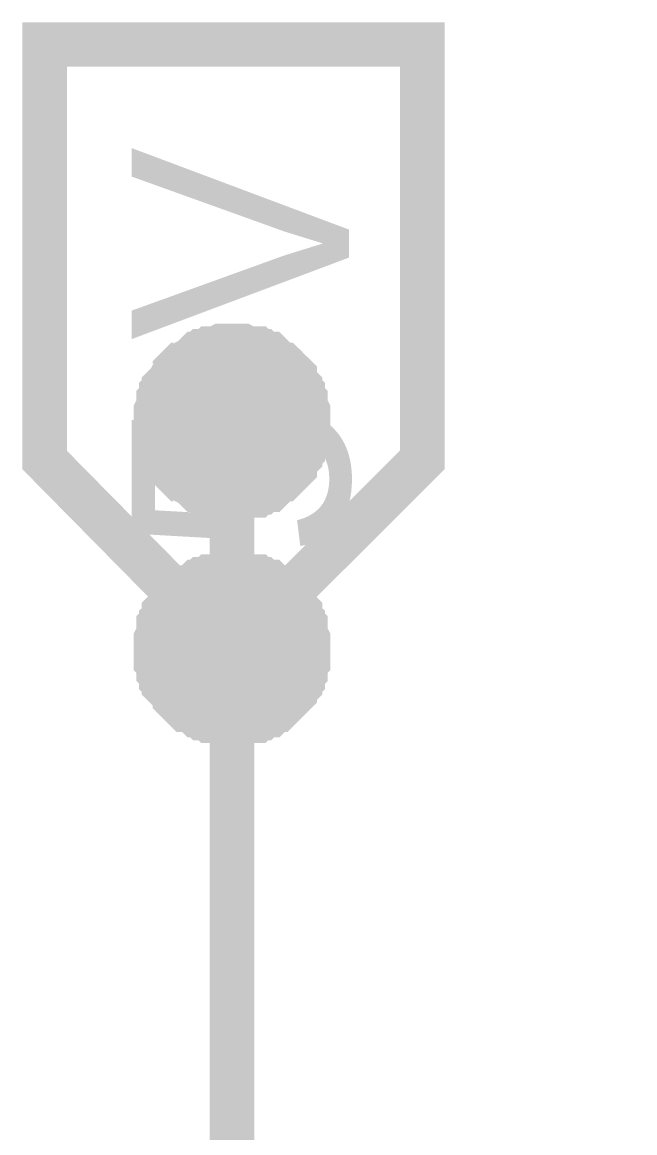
# Model space of a CAD drawing. Header units: millimetres. Extents: x 0 to 282, y 0 to 206.
# Drawn here: x 107.82 to 111.93, y 183.17 to 190.63 of the extents above; entities that cross this region are included whole.
import ezdxf

# ---------------------------------------------------------------- set-up
doc = ezdxf.new("R2010")
doc.units = ezdxf.units.MM
doc.layers.add('Sheet', color=255, linetype='Continuous')

msp = doc.modelspace()

# ---------------------------------------------------------------- linework, layer by layer
at = {"layer": 'Sheet'}
for const_width in [0.2997, 0.0991]:
    msp.add_lwpolyline([(110.5001, 187.6942), (109.2235, 186.4176), (107.9651, 187.6942), (107.9651, 190.4845), (110.5001, 190.4845), (110.5001, 187.6942)], close=True, dxfattribs=dict(at, const_width=const_width))
for points, const_width in [([(108.7128, 187.9495), (108.7128, 187.9678), (108.7128, 188.0042), (108.7128, 188.0225), (108.731, 188.0589), (108.731, 188.0772), (108.731, 188.0954), (108.7493, 188.1137), (108.7493, 188.1501), (108.7675, 188.1684), (108.7675, 188.1866), (108.7858, 188.2048), (108.804, 188.2231), (108.8222, 188.2596), (108.8405, 188.2778), (108.8405, 188.296), (108.8587, 188.3143), (108.8769, 188.3325), (108.8952, 188.3325), (108.9134, 188.3507), (108.9499, 188.369), (108.9681, 188.3872), (108.9864, 188.4055), (109.0046, 188.4055), (109.0228, 188.4237), (109.0593, 188.4237), (109.0776, 188.4419), (109.0958, 188.4419), (109.114, 188.4419), (109.1505, 188.4602), (109.1687, 188.4602), (109.2052, 188.4602), (109.2235, 188.4602)], 0.2997), ([(108.7128, 187.9495), (108.7128, 187.9678), (108.7128, 188.0042), (108.7128, 188.0225), (108.731, 188.0589), (108.731, 188.0772), (108.731, 188.0954), (108.7493, 188.1137), (108.7493, 188.1501), (108.7675, 188.1684), (108.7675, 188.1866), (108.7858, 188.2048), (108.804, 188.2231), (108.8222, 188.2596), (108.8405, 188.2778), (108.8405, 188.296), (108.8587, 188.3143), (108.8769, 188.3325), (108.8952, 188.3325), (108.9134, 188.3507), (108.9499, 188.369), (108.9681, 188.3872), (108.9864, 188.4055), (109.0046, 188.4055), (109.0228, 188.4237), (109.0593, 188.4237), (109.0776, 188.4419), (109.0958, 188.4419), (109.114, 188.4419), (109.1505, 188.4602), (109.1687, 188.4602), (109.2052, 188.4602), (109.2235, 188.4602)], 0.2997), ([(109.2235, 188.4602), (109.2235, 188.4602)], 0.2997), ([(109.2235, 188.4602), (109.2417, 188.4602), (109.2782, 188.4602), (109.2964, 188.4602), (109.3329, 188.4419), (109.3511, 188.4419), (109.3876, 188.4419), (109.4058, 188.4237), (109.4241, 188.4237), (109.4423, 188.4055), (109.4788, 188.4055), (109.497, 188.3872), (109.5153, 188.369), (109.5335, 188.3507), (109.5517, 188.3325), (109.57, 188.3325), (109.5882, 188.3143), (109.6064, 188.296), (109.6247, 188.2778), (109.6429, 188.2596), (109.6429, 188.2231), (109.6612, 188.2048), (109.6794, 188.1866), (109.6794, 188.1684), (109.6976, 188.1501), (109.6976, 188.1137), (109.7159, 188.0954), (109.7159, 188.0772), (109.7159, 188.0589), (109.7341, 188.0225), (109.7341, 188.0042), (109.7341, 187.9678), (109.7341, 187.9495)], 0.2997), ([(109.2235, 188.4602), (109.2235, 188.4602)], 0.2997), ([(109.2235, 188.4602), (109.2417, 188.4602), (109.2782, 188.4602), (109.2964, 188.4602), (109.3329, 188.4419), (109.3511, 188.4419), (109.3876, 188.4419), (109.4058, 188.4237), (109.4241, 188.4237), (109.4423, 188.4055), (109.4788, 188.4055), (109.497, 188.3872), (109.5153, 188.369), (109.5335, 188.3507), (109.5517, 188.3325), (109.57, 188.3325), (109.5882, 188.3143), (109.6064, 188.296), (109.6247, 188.2778), (109.6429, 188.2596), (109.6429, 188.2231), (109.6612, 188.2048), (109.6794, 188.1866), (109.6794, 188.1684), (109.6976, 188.1501), (109.6976, 188.1137), (109.7159, 188.0954), (109.7159, 188.0772), (109.7159, 188.0589), (109.7341, 188.0225), (109.7341, 188.0042), (109.7341, 187.9678), (109.7341, 187.9495)], 0.2997), ([(108.7128, 187.9495), (108.7128, 187.9678), (108.7128, 188.0042), (108.7128, 188.0225), (108.731, 188.0589), (108.731, 188.0772), (108.731, 188.0954), (108.7493, 188.1137), (108.7493, 188.1501), (108.7675, 188.1684), (108.7675, 188.1866), (108.7858, 188.2048), (108.804, 188.2231), (108.8222, 188.2596), (108.8405, 188.2778), (108.8405, 188.296), (108.8587, 188.3143), (108.8769, 188.3325), (108.8952, 188.3325), (108.9134, 188.3507), (108.9499, 188.369), (108.9681, 188.3872), (108.9864, 188.4055), (109.0046, 188.4055), (109.0228, 188.4237), (109.0593, 188.4237), (109.0776, 188.4419), (109.0958, 188.4419), (109.114, 188.4419), (109.1505, 188.4602), (109.1687, 188.4602), (109.2052, 188.4602), (109.2235, 188.4602)], 0.0991), ([(108.7128, 187.9495), (108.7128, 187.9678), (108.7128, 188.0042), (108.7128, 188.0225), (108.731, 188.0589), (108.731, 188.0772), (108.731, 188.0954), (108.7493, 188.1137), (108.7493, 188.1501), (108.7675, 188.1684), (108.7675, 188.1866), (108.7858, 188.2048), (108.804, 188.2231), (108.8222, 188.2596), (108.8405, 188.2778), (108.8405, 188.296), (108.8587, 188.3143), (108.8769, 188.3325), (108.8952, 188.3325), (108.9134, 188.3507), (108.9499, 188.369), (108.9681, 188.3872), (108.9864, 188.4055), (109.0046, 188.4055), (109.0228, 188.4237), (109.0593, 188.4237), (109.0776, 188.4419), (109.0958, 188.4419), (109.114, 188.4419), (109.1505, 188.4602), (109.1687, 188.4602), (109.2052, 188.4602), (109.2235, 188.4602)], 0.0991), ([(109.2235, 188.4602), (109.2235, 188.4602)], 0.0991), ([(109.2235, 188.4602), (109.2417, 188.4602), (109.2782, 188.4602), (109.2964, 188.4602), (109.3329, 188.4419), (109.3511, 188.4419), (109.3876, 188.4419), (109.4058, 188.4237), (109.4241, 188.4237), (109.4423, 188.4055), (109.4788, 188.4055), (109.497, 188.3872), (109.5153, 188.369), (109.5335, 188.3507), (109.5517, 188.3325), (109.57, 188.3325), (109.5882, 188.3143), (109.6064, 188.296), (109.6247, 188.2778), (109.6429, 188.2596), (109.6429, 188.2231), (109.6612, 188.2048), (109.6794, 188.1866), (109.6794, 188.1684), (109.6976, 188.1501), (109.6976, 188.1137), (109.7159, 188.0954), (109.7159, 188.0772), (109.7159, 188.0589), (109.7341, 188.0225), (109.7341, 188.0042), (109.7341, 187.9678), (109.7341, 187.9495)], 0.0991), ([(109.2235, 188.4602), (109.2235, 188.4602)], 0.0991), ([(109.2235, 188.4602), (109.2417, 188.4602), (109.2782, 188.4602), (109.2964, 188.4602), (109.3329, 188.4419), (109.3511, 188.4419), (109.3876, 188.4419), (109.4058, 188.4237), (109.4241, 188.4237), (109.4423, 188.4055), (109.4788, 188.4055), (109.497, 188.3872), (109.5153, 188.369), (109.5335, 188.3507), (109.5517, 188.3325), (109.57, 188.3325), (109.5882, 188.3143), (109.6064, 188.296), (109.6247, 188.2778), (109.6429, 188.2596), (109.6429, 188.2231), (109.6612, 188.2048), (109.6794, 188.1866), (109.6794, 188.1684), (109.6976, 188.1501), (109.6976, 188.1137), (109.7159, 188.0954), (109.7159, 188.0772), (109.7159, 188.0589), (109.7341, 188.0225), (109.7341, 188.0042), (109.7341, 187.9678), (109.7341, 187.9495)], 0.0991), ([(109.2235, 187.4389), (109.2052, 187.4389), (109.1687, 187.4389), (109.1505, 187.4389), (109.114, 187.4571), (109.0958, 187.4571), (109.0776, 187.4571), (109.0593, 187.4754), (109.0228, 187.4754), (109.0046, 187.4936), (108.9864, 187.4936), (108.9681, 187.5118), (108.9499, 187.5301), (108.9134, 187.5483), (108.8952, 187.5666), (108.8769, 187.5666), (108.8587, 187.5848), (108.8405, 187.603), (108.8405, 187.6213), (108.8222, 187.6395), (108.804, 187.676), (108.7858, 187.6942), (108.7675, 187.7124), (108.7675, 187.7307), (108.7493, 187.7489), (108.7493, 187.7854), (108.731, 187.8036), (108.731, 187.8219), (108.731, 187.8401), (108.7128, 187.8766), (108.7128, 187.8948), (108.7128, 187.9313), (108.7128, 187.9495)], 0.2997), ([(108.7128, 187.9495), (108.7128, 187.9495)], 0.2997), ([(109.2235, 187.4389), (109.2052, 187.4389), (109.1687, 187.4389), (109.1505, 187.4389), (109.114, 187.4571), (109.0958, 187.4571), (109.0776, 187.4571), (109.0593, 187.4754), (109.0228, 187.4754), (109.0046, 187.4936), (108.9864, 187.4936), (108.9681, 187.5118), (108.9499, 187.5301), (108.9134, 187.5483), (108.8952, 187.5666), (108.8769, 187.5666), (108.8587, 187.5848), (108.8405, 187.603), (108.8405, 187.6213), (108.8222, 187.6395), (108.804, 187.676), (108.7858, 187.6942), (108.7675, 187.7124), (108.7675, 187.7307), (108.7493, 187.7489), (108.7493, 187.7854), (108.731, 187.8036), (108.731, 187.8219), (108.731, 187.8401), (108.7128, 187.8766), (108.7128, 187.8948), (108.7128, 187.9313), (108.7128, 187.9495)], 0.2997), ([(108.7128, 187.9495), (108.7128, 187.9495)], 0.2997), ([(111.7767, 175.2566), (109.2235, 175.2566), (109.2235, 177.7916), (109.2235, 186.4176), (109.2235, 187.9495)], 0.2997), ([(109.7341, 187.9495), (109.7341, 187.9313), (109.7341, 187.8948), (109.7341, 187.8766), (109.7159, 187.8401), (109.7159, 187.8219), (109.7159, 187.8036), (109.6976, 187.7854), (109.6976, 187.7489), (109.6794, 187.7307), (109.6794, 187.7124), (109.6612, 187.6942), (109.6429, 187.676), (109.6429, 187.6395), (109.6247, 187.6213), (109.6064, 187.603), (109.5882, 187.5848), (109.57, 187.5666), (109.5517, 187.5666), (109.5335, 187.5483), (109.5153, 187.5301), (109.497, 187.5118), (109.4788, 187.4936), (109.4423, 187.4936), (109.4241, 187.4754), (109.4058, 187.4754), (109.3876, 187.4571), (109.3511, 187.4571), (109.3329, 187.4571), (109.2964, 187.4389), (109.2782, 187.4389), (109.2417, 187.4389), (109.2235, 187.4389)], 0.2997), ([(109.7341, 187.9495), (109.7341, 187.9313), (109.7341, 187.8948), (109.7341, 187.8766), (109.7159, 187.8401), (109.7159, 187.8219), (109.7159, 187.8036), (109.6976, 187.7854), (109.6976, 187.7489), (109.6794, 187.7307), (109.6794, 187.7124), (109.6612, 187.6942), (109.6429, 187.676), (109.6429, 187.6395), (109.6247, 187.6213), (109.6064, 187.603), (109.5882, 187.5848), (109.57, 187.5666), (109.5517, 187.5666), (109.5335, 187.5483), (109.5153, 187.5301), (109.497, 187.5118), (109.4788, 187.4936), (109.4423, 187.4936), (109.4241, 187.4754), (109.4058, 187.4754), (109.3876, 187.4571), (109.3511, 187.4571), (109.3329, 187.4571), (109.2964, 187.4389), (109.2782, 187.4389), (109.2417, 187.4389), (109.2235, 187.4389)], 0.2997), ([(109.7341, 187.9495), (109.7341, 187.9495), (109.7341, 187.9495), (109.7341, 187.9495), (109.7341, 187.9495), (109.7341, 187.9495), (109.7341, 187.9495), (109.7341, 187.9495), (109.7341, 187.9495), (109.7341, 187.9495), (109.7341, 187.9495), (109.7341, 187.9495), (109.7341, 187.9495), (109.7341, 187.9495), (109.7341, 187.9495), (109.7341, 187.9495), (109.7341, 187.9495), (109.7341, 187.9495), (109.7341, 187.9495), (109.7341, 187.9495), (109.7341, 187.9495), (109.7341, 187.9495), (109.7341, 187.9495), (109.7341, 187.9495), (109.7341, 187.9495), (109.7341, 187.9495), (109.7341, 187.9495), (109.7341, 187.9495), (109.7341, 187.9495), (109.7341, 187.9495), (109.7341, 187.9495), (109.7341, 187.9495), (109.7341, 187.9495)], 0.2997), ([(109.7341, 187.9495), (109.7341, 187.9495)], 0.2997), ([(109.7341, 187.9495), (109.7341, 187.9495), (109.7341, 187.9495), (109.7341, 187.9495), (109.7341, 187.9495), (109.7341, 187.9495), (109.7341, 187.9495), (109.7341, 187.9495), (109.7341, 187.9495), (109.7341, 187.9495), (109.7341, 187.9495), (109.7341, 187.9495), (109.7341, 187.9495), (109.7341, 187.9495), (109.7341, 187.9495), (109.7341, 187.9495), (109.7341, 187.9495), (109.7341, 187.9495), (109.7341, 187.9495), (109.7341, 187.9495), (109.7341, 187.9495), (109.7341, 187.9495), (109.7341, 187.9495), (109.7341, 187.9495), (109.7341, 187.9495), (109.7341, 187.9495), (109.7341, 187.9495), (109.7341, 187.9495), (109.7341, 187.9495), (109.7341, 187.9495), (109.7341, 187.9495), (109.7341, 187.9495), (109.7341, 187.9495)], 0.2997), ([(109.7341, 187.9495), (109.7341, 187.9495)], 0.2997), ([(109.2235, 187.4389), (109.2052, 187.4389), (109.1687, 187.4389), (109.1505, 187.4389), (109.114, 187.4571), (109.0958, 187.4571), (109.0776, 187.4571), (109.0593, 187.4754), (109.0228, 187.4754), (109.0046, 187.4936), (108.9864, 187.4936), (108.9681, 187.5118), (108.9499, 187.5301), (108.9134, 187.5483), (108.8952, 187.5666), (108.8769, 187.5666), (108.8587, 187.5848), (108.8405, 187.603), (108.8405, 187.6213), (108.8222, 187.6395), (108.804, 187.676), (108.7858, 187.6942), (108.7675, 187.7124), (108.7675, 187.7307), (108.7493, 187.7489), (108.7493, 187.7854), (108.731, 187.8036), (108.731, 187.8219), (108.731, 187.8401), (108.7128, 187.8766), (108.7128, 187.8948), (108.7128, 187.9313), (108.7128, 187.9495)], 0.0991), ([(108.7128, 187.9495), (108.7128, 187.9495)], 0.0991), ([(109.2235, 187.4389), (109.2052, 187.4389), (109.1687, 187.4389), (109.1505, 187.4389), (109.114, 187.4571), (109.0958, 187.4571), (109.0776, 187.4571), (109.0593, 187.4754), (109.0228, 187.4754), (109.0046, 187.4936), (108.9864, 187.4936), (108.9681, 187.5118), (108.9499, 187.5301), (108.9134, 187.5483), (108.8952, 187.5666), (108.8769, 187.5666), (108.8587, 187.5848), (108.8405, 187.603), (108.8405, 187.6213), (108.8222, 187.6395), (108.804, 187.676), (108.7858, 187.6942), (108.7675, 187.7124), (108.7675, 187.7307), (108.7493, 187.7489), (108.7493, 187.7854), (108.731, 187.8036), (108.731, 187.8219), (108.731, 187.8401), (108.7128, 187.8766), (108.7128, 187.8948), (108.7128, 187.9313), (108.7128, 187.9495)], 0.0991), ([(108.7128, 187.9495), (108.7128, 187.9495)], 0.0991), ([(109.7341, 187.9495), (109.7341, 187.9313), (109.7341, 187.8948), (109.7341, 187.8766), (109.7159, 187.8401), (109.7159, 187.8219), (109.7159, 187.8036), (109.6976, 187.7854), (109.6976, 187.7489), (109.6794, 187.7307), (109.6794, 187.7124), (109.6612, 187.6942), (109.6429, 187.676), (109.6429, 187.6395), (109.6247, 187.6213), (109.6064, 187.603), (109.5882, 187.5848), (109.57, 187.5666), (109.5517, 187.5666), (109.5335, 187.5483), (109.5153, 187.5301), (109.497, 187.5118), (109.4788, 187.4936), (109.4423, 187.4936), (109.4241, 187.4754), (109.4058, 187.4754), (109.3876, 187.4571), (109.3511, 187.4571), (109.3329, 187.4571), (109.2964, 187.4389), (109.2782, 187.4389), (109.2417, 187.4389), (109.2235, 187.4389)], 0.0991), ([(109.7341, 187.9495), (109.7341, 187.9313), (109.7341, 187.8948), (109.7341, 187.8766), (109.7159, 187.8401), (109.7159, 187.8219), (109.7159, 187.8036), (109.6976, 187.7854), (109.6976, 187.7489), (109.6794, 187.7307), (109.6794, 187.7124), (109.6612, 187.6942), (109.6429, 187.676), (109.6429, 187.6395), (109.6247, 187.6213), (109.6064, 187.603), (109.5882, 187.5848), (109.57, 187.5666), (109.5517, 187.5666), (109.5335, 187.5483), (109.5153, 187.5301), (109.497, 187.5118), (109.4788, 187.4936), (109.4423, 187.4936), (109.4241, 187.4754), (109.4058, 187.4754), (109.3876, 187.4571), (109.3511, 187.4571), (109.3329, 187.4571), (109.2964, 187.4389), (109.2782, 187.4389), (109.2417, 187.4389), (109.2235, 187.4389)], 0.0991), ([(109.7341, 187.9495), (109.7341, 187.9495), (109.7341, 187.9495), (109.7341, 187.9495), (109.7341, 187.9495), (109.7341, 187.9495), (109.7341, 187.9495), (109.7341, 187.9495), (109.7341, 187.9495), (109.7341, 187.9495), (109.7341, 187.9495), (109.7341, 187.9495), (109.7341, 187.9495), (109.7341, 187.9495), (109.7341, 187.9495), (109.7341, 187.9495), (109.7341, 187.9495), (109.7341, 187.9495), (109.7341, 187.9495), (109.7341, 187.9495), (109.7341, 187.9495), (109.7341, 187.9495), (109.7341, 187.9495), (109.7341, 187.9495), (109.7341, 187.9495), (109.7341, 187.9495), (109.7341, 187.9495), (109.7341, 187.9495), (109.7341, 187.9495), (109.7341, 187.9495), (109.7341, 187.9495), (109.7341, 187.9495), (109.7341, 187.9495)], 0.0991), ([(109.7341, 187.9495), (109.7341, 187.9495)], 0.0991), ([(109.7341, 187.9495), (109.7341, 187.9495), (109.7341, 187.9495), (109.7341, 187.9495), (109.7341, 187.9495), (109.7341, 187.9495), (109.7341, 187.9495), (109.7341, 187.9495), (109.7341, 187.9495), (109.7341, 187.9495), (109.7341, 187.9495), (109.7341, 187.9495), (109.7341, 187.9495), (109.7341, 187.9495), (109.7341, 187.9495), (109.7341, 187.9495), (109.7341, 187.9495), (109.7341, 187.9495), (109.7341, 187.9495), (109.7341, 187.9495), (109.7341, 187.9495), (109.7341, 187.9495), (109.7341, 187.9495), (109.7341, 187.9495), (109.7341, 187.9495), (109.7341, 187.9495), (109.7341, 187.9495), (109.7341, 187.9495), (109.7341, 187.9495), (109.7341, 187.9495), (109.7341, 187.9495), (109.7341, 187.9495), (109.7341, 187.9495)], 0.0991), ([(109.7341, 187.9495), (109.7341, 187.9495)], 0.0991), ([(108.7128, 186.4176), (108.7128, 186.4359), (108.7128, 186.4723), (108.7128, 186.4906), (108.731, 186.5271), (108.731, 186.5453), (108.731, 186.5818), (108.7493, 186.6), (108.7493, 186.6182), (108.7675, 186.6365), (108.7675, 186.6729), (108.7858, 186.6912), (108.804, 186.7094), (108.8222, 186.7277), (108.8405, 186.7459), (108.8405, 186.7641), (108.8587, 186.7824), (108.8769, 186.8006), (108.8952, 186.8188), (108.9134, 186.8371), (108.9499, 186.8371), (108.9681, 186.8553), (108.9864, 186.8736), (109.0046, 186.8736), (109.0228, 186.8918), (109.0593, 186.8918), (109.0776, 186.91), (109.0958, 186.91), (109.114, 186.91), (109.1505, 186.9283), (109.1687, 186.9283), (109.2052, 186.9283), (109.2235, 186.9283)], 0.2997), ([(108.7128, 186.4176), (108.7128, 186.4359), (108.7128, 186.4723), (108.7128, 186.4906), (108.731, 186.5271), (108.731, 186.5453), (108.731, 186.5818), (108.7493, 186.6), (108.7493, 186.6182), (108.7675, 186.6365), (108.7675, 186.6729), (108.7858, 186.6912), (108.804, 186.7094), (108.8222, 186.7277), (108.8405, 186.7459), (108.8405, 186.7641), (108.8587, 186.7824), (108.8769, 186.8006), (108.8952, 186.8188), (108.9134, 186.8371), (108.9499, 186.8371), (108.9681, 186.8553), (108.9864, 186.8736), (109.0046, 186.8736), (109.0228, 186.8918), (109.0593, 186.8918), (109.0776, 186.91), (109.0958, 186.91), (109.114, 186.91), (109.1505, 186.9283), (109.1687, 186.9283), (109.2052, 186.9283), (109.2235, 186.9283)], 0.2997), ([(108.7128, 186.4176), (108.7128, 186.4359), (108.7128, 186.4723), (108.7128, 186.4906), (108.731, 186.5271), (108.731, 186.5453), (108.731, 186.5818), (108.7493, 186.6), (108.7493, 186.6182), (108.7675, 186.6365), (108.7675, 186.6729), (108.7858, 186.6912), (108.804, 186.7094), (108.8222, 186.7277), (108.8405, 186.7459), (108.8405, 186.7641), (108.8587, 186.7824), (108.8769, 186.8006), (108.8952, 186.8188), (108.9134, 186.8371), (108.9499, 186.8371), (108.9681, 186.8553), (108.9864, 186.8736), (109.0046, 186.8736), (109.0228, 186.8918), (109.0593, 186.8918), (109.0776, 186.91), (109.0958, 186.91), (109.114, 186.91), (109.1505, 186.9283), (109.1687, 186.9283), (109.2052, 186.9283), (109.2235, 186.9283)], 0.2997), ([(108.7128, 186.4176), (108.7128, 186.4359), (108.7128, 186.4723), (108.7128, 186.4906), (108.731, 186.5271), (108.731, 186.5453), (108.731, 186.5818), (108.7493, 186.6), (108.7493, 186.6182), (108.7675, 186.6365), (108.7675, 186.6729), (108.7858, 186.6912), (108.804, 186.7094), (108.8222, 186.7277), (108.8405, 186.7459), (108.8405, 186.7641), (108.8587, 186.7824), (108.8769, 186.8006), (108.8952, 186.8188), (108.9134, 186.8371), (108.9499, 186.8371), (108.9681, 186.8553), (108.9864, 186.8736), (109.0046, 186.8736), (109.0228, 186.8918), (109.0593, 186.8918), (109.0776, 186.91), (109.0958, 186.91), (109.114, 186.91), (109.1505, 186.9283), (109.1687, 186.9283), (109.2052, 186.9283), (109.2235, 186.9283)], 0.2997), ([(109.2235, 186.9283), (109.2235, 186.9283)], 0.2997), ([(109.2235, 186.9283), (109.2417, 186.9283), (109.2782, 186.9283), (109.2964, 186.9283), (109.3329, 186.91), (109.3511, 186.91), (109.3876, 186.91), (109.4058, 186.8918), (109.4241, 186.8918), (109.4423, 186.8736), (109.4788, 186.8736), (109.497, 186.8553), (109.5153, 186.8371), (109.5335, 186.8371), (109.5517, 186.8188), (109.57, 186.8006), (109.5882, 186.7824), (109.6064, 186.7641), (109.6247, 186.7459), (109.6429, 186.7277), (109.6429, 186.7094), (109.6612, 186.6912), (109.6794, 186.6729), (109.6794, 186.6365), (109.6976, 186.6182), (109.6976, 186.6), (109.7159, 186.5818), (109.7159, 186.5453), (109.7159, 186.5271), (109.7341, 186.4906), (109.7341, 186.4723), (109.7341, 186.4359), (109.7341, 186.4176)], 0.2997), ([(109.2235, 186.9283), (109.2235, 186.9283)], 0.2997), ([(109.2235, 186.9283), (109.2417, 186.9283), (109.2782, 186.9283), (109.2964, 186.9283), (109.3329, 186.91), (109.3511, 186.91), (109.3876, 186.91), (109.4058, 186.8918), (109.4241, 186.8918), (109.4423, 186.8736), (109.4788, 186.8736), (109.497, 186.8553), (109.5153, 186.8371), (109.5335, 186.8371), (109.5517, 186.8188), (109.57, 186.8006), (109.5882, 186.7824), (109.6064, 186.7641), (109.6247, 186.7459), (109.6429, 186.7277), (109.6429, 186.7094), (109.6612, 186.6912), (109.6794, 186.6729), (109.6794, 186.6365), (109.6976, 186.6182), (109.6976, 186.6), (109.7159, 186.5818), (109.7159, 186.5453), (109.7159, 186.5271), (109.7341, 186.4906), (109.7341, 186.4723), (109.7341, 186.4359), (109.7341, 186.4176)], 0.2997), ([(109.2235, 186.9283), (109.2235, 186.9283)], 0.2997), ([(109.2235, 186.9283), (109.2417, 186.9283), (109.2782, 186.9283), (109.2964, 186.9283), (109.3329, 186.91), (109.3511, 186.91), (109.3876, 186.91), (109.4058, 186.8918), (109.4241, 186.8918), (109.4423, 186.8736), (109.4788, 186.8736), (109.497, 186.8553), (109.5153, 186.8371), (109.5335, 186.8371), (109.5517, 186.8188), (109.57, 186.8006), (109.5882, 186.7824), (109.6064, 186.7641), (109.6247, 186.7459), (109.6429, 186.7277), (109.6429, 186.7094), (109.6612, 186.6912), (109.6794, 186.6729), (109.6794, 186.6365), (109.6976, 186.6182), (109.6976, 186.6), (109.7159, 186.5818), (109.7159, 186.5453), (109.7159, 186.5271), (109.7341, 186.4906), (109.7341, 186.4723), (109.7341, 186.4359), (109.7341, 186.4176)], 0.2997), ([(109.2235, 186.9283), (109.2235, 186.9283)], 0.2997), ([(109.2235, 186.9283), (109.2417, 186.9283), (109.2782, 186.9283), (109.2964, 186.9283), (109.3329, 186.91), (109.3511, 186.91), (109.3876, 186.91), (109.4058, 186.8918), (109.4241, 186.8918), (109.4423, 186.8736), (109.4788, 186.8736), (109.497, 186.8553), (109.5153, 186.8371), (109.5335, 186.8371), (109.5517, 186.8188), (109.57, 186.8006), (109.5882, 186.7824), (109.6064, 186.7641), (109.6247, 186.7459), (109.6429, 186.7277), (109.6429, 186.7094), (109.6612, 186.6912), (109.6794, 186.6729), (109.6794, 186.6365), (109.6976, 186.6182), (109.6976, 186.6), (109.7159, 186.5818), (109.7159, 186.5453), (109.7159, 186.5271), (109.7341, 186.4906), (109.7341, 186.4723), (109.7341, 186.4359), (109.7341, 186.4176)], 0.2997), ([(108.7128, 186.4176), (108.7128, 186.4359), (108.7128, 186.4723), (108.7128, 186.4906), (108.731, 186.5271), (108.731, 186.5453), (108.731, 186.5818), (108.7493, 186.6), (108.7493, 186.6182), (108.7675, 186.6365), (108.7675, 186.6729), (108.7858, 186.6912), (108.804, 186.7094), (108.8222, 186.7277), (108.8405, 186.7459), (108.8405, 186.7641), (108.8587, 186.7824), (108.8769, 186.8006), (108.8952, 186.8188), (108.9134, 186.8371), (108.9499, 186.8371), (108.9681, 186.8553), (108.9864, 186.8736), (109.0046, 186.8736), (109.0228, 186.8918), (109.0593, 186.8918), (109.0776, 186.91), (109.0958, 186.91), (109.114, 186.91), (109.1505, 186.9283), (109.1687, 186.9283), (109.2052, 186.9283), (109.2235, 186.9283)], 0.0991), ([(108.7128, 186.4176), (108.7128, 186.4359), (108.7128, 186.4723), (108.7128, 186.4906), (108.731, 186.5271), (108.731, 186.5453), (108.731, 186.5818), (108.7493, 186.6), (108.7493, 186.6182), (108.7675, 186.6365), (108.7675, 186.6729), (108.7858, 186.6912), (108.804, 186.7094), (108.8222, 186.7277), (108.8405, 186.7459), (108.8405, 186.7641), (108.8587, 186.7824), (108.8769, 186.8006), (108.8952, 186.8188), (108.9134, 186.8371), (108.9499, 186.8371), (108.9681, 186.8553), (108.9864, 186.8736), (109.0046, 186.8736), (109.0228, 186.8918), (109.0593, 186.8918), (109.0776, 186.91), (109.0958, 186.91), (109.114, 186.91), (109.1505, 186.9283), (109.1687, 186.9283), (109.2052, 186.9283), (109.2235, 186.9283)], 0.0991), ([(108.7128, 186.4176), (108.7128, 186.4359), (108.7128, 186.4723), (108.7128, 186.4906), (108.731, 186.5271), (108.731, 186.5453), (108.731, 186.5818), (108.7493, 186.6), (108.7493, 186.6182), (108.7675, 186.6365), (108.7675, 186.6729), (108.7858, 186.6912), (108.804, 186.7094), (108.8222, 186.7277), (108.8405, 186.7459), (108.8405, 186.7641), (108.8587, 186.7824), (108.8769, 186.8006), (108.8952, 186.8188), (108.9134, 186.8371), (108.9499, 186.8371), (108.9681, 186.8553), (108.9864, 186.8736), (109.0046, 186.8736), (109.0228, 186.8918), (109.0593, 186.8918), (109.0776, 186.91), (109.0958, 186.91), (109.114, 186.91), (109.1505, 186.9283), (109.1687, 186.9283), (109.2052, 186.9283), (109.2235, 186.9283)], 0.0991), ([(108.7128, 186.4176), (108.7128, 186.4359), (108.7128, 186.4723), (108.7128, 186.4906), (108.731, 186.5271), (108.731, 186.5453), (108.731, 186.5818), (108.7493, 186.6), (108.7493, 186.6182), (108.7675, 186.6365), (108.7675, 186.6729), (108.7858, 186.6912), (108.804, 186.7094), (108.8222, 186.7277), (108.8405, 186.7459), (108.8405, 186.7641), (108.8587, 186.7824), (108.8769, 186.8006), (108.8952, 186.8188), (108.9134, 186.8371), (108.9499, 186.8371), (108.9681, 186.8553), (108.9864, 186.8736), (109.0046, 186.8736), (109.0228, 186.8918), (109.0593, 186.8918), (109.0776, 186.91), (109.0958, 186.91), (109.114, 186.91), (109.1505, 186.9283), (109.1687, 186.9283), (109.2052, 186.9283), (109.2235, 186.9283)], 0.0991), ([(109.2235, 186.9283), (109.2235, 186.9283)], 0.0991), ([(109.2235, 186.9283), (109.2417, 186.9283), (109.2782, 186.9283), (109.2964, 186.9283), (109.3329, 186.91), (109.3511, 186.91), (109.3876, 186.91), (109.4058, 186.8918), (109.4241, 186.8918), (109.4423, 186.8736), (109.4788, 186.8736), (109.497, 186.8553), (109.5153, 186.8371), (109.5335, 186.8371), (109.5517, 186.8188), (109.57, 186.8006), (109.5882, 186.7824), (109.6064, 186.7641), (109.6247, 186.7459), (109.6429, 186.7277), (109.6429, 186.7094), (109.6612, 186.6912), (109.6794, 186.6729), (109.6794, 186.6365), (109.6976, 186.6182), (109.6976, 186.6), (109.7159, 186.5818), (109.7159, 186.5453), (109.7159, 186.5271), (109.7341, 186.4906), (109.7341, 186.4723), (109.7341, 186.4359), (109.7341, 186.4176)], 0.0991), ([(109.2235, 186.9283), (109.2235, 186.9283)], 0.0991), ([(109.2235, 186.9283), (109.2417, 186.9283), (109.2782, 186.9283), (109.2964, 186.9283), (109.3329, 186.91), (109.3511, 186.91), (109.3876, 186.91), (109.4058, 186.8918), (109.4241, 186.8918), (109.4423, 186.8736), (109.4788, 186.8736), (109.497, 186.8553), (109.5153, 186.8371), (109.5335, 186.8371), (109.5517, 186.8188), (109.57, 186.8006), (109.5882, 186.7824), (109.6064, 186.7641), (109.6247, 186.7459), (109.6429, 186.7277), (109.6429, 186.7094), (109.6612, 186.6912), (109.6794, 186.6729), (109.6794, 186.6365), (109.6976, 186.6182), (109.6976, 186.6), (109.7159, 186.5818), (109.7159, 186.5453), (109.7159, 186.5271), (109.7341, 186.4906), (109.7341, 186.4723), (109.7341, 186.4359), (109.7341, 186.4176)], 0.0991), ([(109.2235, 186.9283), (109.2235, 186.9283)], 0.0991), ([(109.2235, 186.9283), (109.2417, 186.9283), (109.2782, 186.9283), (109.2964, 186.9283), (109.3329, 186.91), (109.3511, 186.91), (109.3876, 186.91), (109.4058, 186.8918), (109.4241, 186.8918), (109.4423, 186.8736), (109.4788, 186.8736), (109.497, 186.8553), (109.5153, 186.8371), (109.5335, 186.8371), (109.5517, 186.8188), (109.57, 186.8006), (109.5882, 186.7824), (109.6064, 186.7641), (109.6247, 186.7459), (109.6429, 186.7277), (109.6429, 186.7094), (109.6612, 186.6912), (109.6794, 186.6729), (109.6794, 186.6365), (109.6976, 186.6182), (109.6976, 186.6), (109.7159, 186.5818), (109.7159, 186.5453), (109.7159, 186.5271), (109.7341, 186.4906), (109.7341, 186.4723), (109.7341, 186.4359), (109.7341, 186.4176)], 0.0991), ([(109.2235, 186.9283), (109.2235, 186.9283)], 0.0991), ([(109.2235, 186.9283), (109.2417, 186.9283), (109.2782, 186.9283), (109.2964, 186.9283), (109.3329, 186.91), (109.3511, 186.91), (109.3876, 186.91), (109.4058, 186.8918), (109.4241, 186.8918), (109.4423, 186.8736), (109.4788, 186.8736), (109.497, 186.8553), (109.5153, 186.8371), (109.5335, 186.8371), (109.5517, 186.8188), (109.57, 186.8006), (109.5882, 186.7824), (109.6064, 186.7641), (109.6247, 186.7459), (109.6429, 186.7277), (109.6429, 186.7094), (109.6612, 186.6912), (109.6794, 186.6729), (109.6794, 186.6365), (109.6976, 186.6182), (109.6976, 186.6), (109.7159, 186.5818), (109.7159, 186.5453), (109.7159, 186.5271), (109.7341, 186.4906), (109.7341, 186.4723), (109.7341, 186.4359), (109.7341, 186.4176)], 0.0991), ([(109.2235, 185.9252), (109.2052, 185.9252), (109.1687, 185.9252), (109.1505, 185.9252), (109.114, 185.9435), (109.0958, 185.9435), (109.0776, 185.9435), (109.0593, 185.9617), (109.0228, 185.9617), (109.0046, 185.9799), (108.9864, 185.9799), (108.9681, 185.9982), (108.9499, 186.0164), (108.9134, 186.0164), (108.8952, 186.0347), (108.8769, 186.0529), (108.8587, 186.0711), (108.8405, 186.0894), (108.8405, 186.1076), (108.8222, 186.1258), (108.804, 186.1441), (108.7858, 186.1623), (108.7675, 186.1805), (108.7675, 186.1988), (108.7493, 186.217), (108.7493, 186.2535), (108.731, 186.2717), (108.731, 186.29), (108.731, 186.3264), (108.7128, 186.3447), (108.7128, 186.3629), (108.7128, 186.3994), (108.7128, 186.4176)], 0.2997), ([(108.7128, 186.4176), (108.7128, 186.4176)], 0.2997), ([(109.2235, 185.9252), (109.2052, 185.9252), (109.1687, 185.9252), (109.1505, 185.9252), (109.114, 185.9435), (109.0958, 185.9435), (109.0776, 185.9435), (109.0593, 185.9617), (109.0228, 185.9617), (109.0046, 185.9799), (108.9864, 185.9799), (108.9681, 185.9982), (108.9499, 186.0164), (108.9134, 186.0164), (108.8952, 186.0347), (108.8769, 186.0529), (108.8587, 186.0711), (108.8405, 186.0894), (108.8405, 186.1076), (108.8222, 186.1258), (108.804, 186.1441), (108.7858, 186.1623), (108.7675, 186.1805), (108.7675, 186.1988), (108.7493, 186.217), (108.7493, 186.2535), (108.731, 186.2717), (108.731, 186.29), (108.731, 186.3264), (108.7128, 186.3447), (108.7128, 186.3629), (108.7128, 186.3994), (108.7128, 186.4176)], 0.2997), ([(108.7128, 186.4176), (108.7128, 186.4176)], 0.2997), ([(109.2235, 185.9252), (109.2052, 185.9252), (109.1687, 185.9252), (109.1505, 185.9252), (109.114, 185.9435), (109.0958, 185.9435), (109.0776, 185.9435), (109.0593, 185.9617), (109.0228, 185.9617), (109.0046, 185.9799), (108.9864, 185.9799), (108.9681, 185.9982), (108.9499, 186.0164), (108.9134, 186.0164), (108.8952, 186.0347), (108.8769, 186.0529), (108.8587, 186.0711), (108.8405, 186.0894), (108.8405, 186.1076), (108.8222, 186.1258), (108.804, 186.1441), (108.7858, 186.1623), (108.7675, 186.1805), (108.7675, 186.1988), (108.7493, 186.217), (108.7493, 186.2535), (108.731, 186.2717), (108.731, 186.29), (108.731, 186.3264), (108.7128, 186.3447), (108.7128, 186.3629), (108.7128, 186.3994), (108.7128, 186.4176)], 0.2997), ([(108.7128, 186.4176), (108.7128, 186.4176)], 0.2997), ([(109.2235, 185.9252), (109.2052, 185.9252), (109.1687, 185.9252), (109.1505, 185.9252), (109.114, 185.9435), (109.0958, 185.9435), (109.0776, 185.9435), (109.0593, 185.9617), (109.0228, 185.9617), (109.0046, 185.9799), (108.9864, 185.9799), (108.9681, 185.9982), (108.9499, 186.0164), (108.9134, 186.0164), (108.8952, 186.0347), (108.8769, 186.0529), (108.8587, 186.0711), (108.8405, 186.0894), (108.8405, 186.1076), (108.8222, 186.1258), (108.804, 186.1441), (108.7858, 186.1623), (108.7675, 186.1805), (108.7675, 186.1988), (108.7493, 186.217), (108.7493, 186.2535), (108.731, 186.2717), (108.731, 186.29), (108.731, 186.3264), (108.7128, 186.3447), (108.7128, 186.3629), (108.7128, 186.3994), (108.7128, 186.4176)], 0.2997), ([(108.7128, 186.4176), (108.7128, 186.4176)], 0.2997), ([(109.7341, 186.4176), (109.7341, 186.3994), (109.7341, 186.3629), (109.7341, 186.3447), (109.7159, 186.3264), (109.7159, 186.29), (109.7159, 186.2717), (109.6976, 186.2535), (109.6976, 186.217), (109.6794, 186.1988), (109.6794, 186.1805), (109.6612, 186.1623), (109.6429, 186.1441), (109.6429, 186.1258), (109.6247, 186.1076), (109.6064, 186.0894), (109.5882, 186.0711), (109.57, 186.0529), (109.5517, 186.0347), (109.5335, 186.0164), (109.5153, 186.0164), (109.497, 185.9982), (109.4788, 185.9799), (109.4423, 185.9799), (109.4241, 185.9617), (109.4058, 185.9617), (109.3876, 185.9435), (109.3511, 185.9435), (109.3329, 185.9435), (109.2964, 185.9252), (109.2782, 185.9252), (109.2417, 185.9252), (109.2235, 185.9252)], 0.2997), ([(109.7341, 186.4176), (109.7341, 186.3994), (109.7341, 186.3629), (109.7341, 186.3447), (109.7159, 186.3264), (109.7159, 186.29), (109.7159, 186.2717), (109.6976, 186.2535), (109.6976, 186.217), (109.6794, 186.1988), (109.6794, 186.1805), (109.6612, 186.1623), (109.6429, 186.1441), (109.6429, 186.1258), (109.6247, 186.1076), (109.6064, 186.0894), (109.5882, 186.0711), (109.57, 186.0529), (109.5517, 186.0347), (109.5335, 186.0164), (109.5153, 186.0164), (109.497, 185.9982), (109.4788, 185.9799), (109.4423, 185.9799), (109.4241, 185.9617), (109.4058, 185.9617), (109.3876, 185.9435), (109.3511, 185.9435), (109.3329, 185.9435), (109.2964, 185.9252), (109.2782, 185.9252), (109.2417, 185.9252), (109.2235, 185.9252)], 0.2997), ([(109.7341, 186.4176), (109.7341, 186.3994), (109.7341, 186.3629), (109.7341, 186.3447), (109.7159, 186.3264), (109.7159, 186.29), (109.7159, 186.2717), (109.6976, 186.2535), (109.6976, 186.217), (109.6794, 186.1988), (109.6794, 186.1805), (109.6612, 186.1623), (109.6429, 186.1441), (109.6429, 186.1258), (109.6247, 186.1076), (109.6064, 186.0894), (109.5882, 186.0711), (109.57, 186.0529), (109.5517, 186.0347), (109.5335, 186.0164), (109.5153, 186.0164), (109.497, 185.9982), (109.4788, 185.9799), (109.4423, 185.9799), (109.4241, 185.9617), (109.4058, 185.9617), (109.3876, 185.9435), (109.3511, 185.9435), (109.3329, 185.9435), (109.2964, 185.9252), (109.2782, 185.9252), (109.2417, 185.9252), (109.2235, 185.9252)], 0.2997), ([(109.7341, 186.4176), (109.7341, 186.3994), (109.7341, 186.3629), (109.7341, 186.3447), (109.7159, 186.3264), (109.7159, 186.29), (109.7159, 186.2717), (109.6976, 186.2535), (109.6976, 186.217), (109.6794, 186.1988), (109.6794, 186.1805), (109.6612, 186.1623), (109.6429, 186.1441), (109.6429, 186.1258), (109.6247, 186.1076), (109.6064, 186.0894), (109.5882, 186.0711), (109.57, 186.0529), (109.5517, 186.0347), (109.5335, 186.0164), (109.5153, 186.0164), (109.497, 185.9982), (109.4788, 185.9799), (109.4423, 185.9799), (109.4241, 185.9617), (109.4058, 185.9617), (109.3876, 185.9435), (109.3511, 185.9435), (109.3329, 185.9435), (109.2964, 185.9252), (109.2782, 185.9252), (109.2417, 185.9252), (109.2235, 185.9252)], 0.2997), ([(109.7341, 186.4176), (109.7341, 186.4176), (109.7341, 186.4176), (109.7341, 186.4176), (109.7341, 186.4176), (109.7341, 186.4176), (109.7341, 186.4176), (109.7341, 186.4176), (109.7341, 186.4176), (109.7341, 186.4176), (109.7341, 186.4176), (109.7341, 186.4176), (109.7341, 186.4176), (109.7341, 186.4176), (109.7341, 186.4176), (109.7341, 186.4176), (109.7341, 186.4176), (109.7341, 186.4176), (109.7341, 186.4176), (109.7341, 186.4176), (109.7341, 186.4176), (109.7341, 186.4176), (109.7341, 186.4176), (109.7341, 186.4176), (109.7341, 186.4176), (109.7341, 186.4176), (109.7341, 186.4176), (109.7341, 186.4176), (109.7341, 186.4176), (109.7341, 186.4176), (109.7341, 186.4176), (109.7341, 186.4176), (109.7341, 186.4176)], 0.2997), ([(109.7341, 186.4176), (109.7341, 186.4176)], 0.2997), ([(109.7341, 186.4176), (109.7341, 186.4176), (109.7341, 186.4176), (109.7341, 186.4176), (109.7341, 186.4176), (109.7341, 186.4176), (109.7341, 186.4176), (109.7341, 186.4176), (109.7341, 186.4176), (109.7341, 186.4176), (109.7341, 186.4176), (109.7341, 186.4176), (109.7341, 186.4176), (109.7341, 186.4176), (109.7341, 186.4176), (109.7341, 186.4176), (109.7341, 186.4176), (109.7341, 186.4176), (109.7341, 186.4176), (109.7341, 186.4176), (109.7341, 186.4176), (109.7341, 186.4176), (109.7341, 186.4176), (109.7341, 186.4176), (109.7341, 186.4176), (109.7341, 186.4176), (109.7341, 186.4176), (109.7341, 186.4176), (109.7341, 186.4176), (109.7341, 186.4176), (109.7341, 186.4176), (109.7341, 186.4176), (109.7341, 186.4176)], 0.2997), ([(109.7341, 186.4176), (109.7341, 186.4176)], 0.2997), ([(109.7341, 186.4176), (109.7341, 186.4176), (109.7341, 186.4176), (109.7341, 186.4176), (109.7341, 186.4176), (109.7341, 186.4176), (109.7341, 186.4176), (109.7341, 186.4176), (109.7341, 186.4176), (109.7341, 186.4176), (109.7341, 186.4176), (109.7341, 186.4176), (109.7341, 186.4176), (109.7341, 186.4176), (109.7341, 186.4176), (109.7341, 186.4176), (109.7341, 186.4176), (109.7341, 186.4176), (109.7341, 186.4176), (109.7341, 186.4176), (109.7341, 186.4176), (109.7341, 186.4176), (109.7341, 186.4176), (109.7341, 186.4176), (109.7341, 186.4176), (109.7341, 186.4176), (109.7341, 186.4176), (109.7341, 186.4176), (109.7341, 186.4176), (109.7341, 186.4176), (109.7341, 186.4176), (109.7341, 186.4176), (109.7341, 186.4176)], 0.2997), ([(109.7341, 186.4176), (109.7341, 186.4176)], 0.2997), ([(109.7341, 186.4176), (109.7341, 186.4176), (109.7341, 186.4176), (109.7341, 186.4176), (109.7341, 186.4176), (109.7341, 186.4176), (109.7341, 186.4176), (109.7341, 186.4176), (109.7341, 186.4176), (109.7341, 186.4176), (109.7341, 186.4176), (109.7341, 186.4176), (109.7341, 186.4176), (109.7341, 186.4176), (109.7341, 186.4176), (109.7341, 186.4176), (109.7341, 186.4176), (109.7341, 186.4176), (109.7341, 186.4176), (109.7341, 186.4176), (109.7341, 186.4176), (109.7341, 186.4176), (109.7341, 186.4176), (109.7341, 186.4176), (109.7341, 186.4176), (109.7341, 186.4176), (109.7341, 186.4176), (109.7341, 186.4176), (109.7341, 186.4176), (109.7341, 186.4176), (109.7341, 186.4176), (109.7341, 186.4176), (109.7341, 186.4176)], 0.2997), ([(109.7341, 186.4176), (109.7341, 186.4176)], 0.2997), ([(109.2235, 185.9252), (109.2052, 185.9252), (109.1687, 185.9252), (109.1505, 185.9252), (109.114, 185.9435), (109.0958, 185.9435), (109.0776, 185.9435), (109.0593, 185.9617), (109.0228, 185.9617), (109.0046, 185.9799), (108.9864, 185.9799), (108.9681, 185.9982), (108.9499, 186.0164), (108.9134, 186.0164), (108.8952, 186.0347), (108.8769, 186.0529), (108.8587, 186.0711), (108.8405, 186.0894), (108.8405, 186.1076), (108.8222, 186.1258), (108.804, 186.1441), (108.7858, 186.1623), (108.7675, 186.1805), (108.7675, 186.1988), (108.7493, 186.217), (108.7493, 186.2535), (108.731, 186.2717), (108.731, 186.29), (108.731, 186.3264), (108.7128, 186.3447), (108.7128, 186.3629), (108.7128, 186.3994), (108.7128, 186.4176)], 0.0991), ([(108.7128, 186.4176), (108.7128, 186.4176)], 0.0991), ([(109.2235, 185.9252), (109.2052, 185.9252), (109.1687, 185.9252), (109.1505, 185.9252), (109.114, 185.9435), (109.0958, 185.9435), (109.0776, 185.9435), (109.0593, 185.9617), (109.0228, 185.9617), (109.0046, 185.9799), (108.9864, 185.9799), (108.9681, 185.9982), (108.9499, 186.0164), (108.9134, 186.0164), (108.8952, 186.0347), (108.8769, 186.0529), (108.8587, 186.0711), (108.8405, 186.0894), (108.8405, 186.1076), (108.8222, 186.1258), (108.804, 186.1441), (108.7858, 186.1623), (108.7675, 186.1805), (108.7675, 186.1988), (108.7493, 186.217), (108.7493, 186.2535), (108.731, 186.2717), (108.731, 186.29), (108.731, 186.3264), (108.7128, 186.3447), (108.7128, 186.3629), (108.7128, 186.3994), (108.7128, 186.4176)], 0.0991), ([(108.7128, 186.4176), (108.7128, 186.4176)], 0.0991), ([(109.2235, 185.9252), (109.2052, 185.9252), (109.1687, 185.9252), (109.1505, 185.9252), (109.114, 185.9435), (109.0958, 185.9435), (109.0776, 185.9435), (109.0593, 185.9617), (109.0228, 185.9617), (109.0046, 185.9799), (108.9864, 185.9799), (108.9681, 185.9982), (108.9499, 186.0164), (108.9134, 186.0164), (108.8952, 186.0347), (108.8769, 186.0529), (108.8587, 186.0711), (108.8405, 186.0894), (108.8405, 186.1076), (108.8222, 186.1258), (108.804, 186.1441), (108.7858, 186.1623), (108.7675, 186.1805), (108.7675, 186.1988), (108.7493, 186.217), (108.7493, 186.2535), (108.731, 186.2717), (108.731, 186.29), (108.731, 186.3264), (108.7128, 186.3447), (108.7128, 186.3629), (108.7128, 186.3994), (108.7128, 186.4176)], 0.0991), ([(108.7128, 186.4176), (108.7128, 186.4176)], 0.0991), ([(109.2235, 185.9252), (109.2052, 185.9252), (109.1687, 185.9252), (109.1505, 185.9252), (109.114, 185.9435), (109.0958, 185.9435), (109.0776, 185.9435), (109.0593, 185.9617), (109.0228, 185.9617), (109.0046, 185.9799), (108.9864, 185.9799), (108.9681, 185.9982), (108.9499, 186.0164), (108.9134, 186.0164), (108.8952, 186.0347), (108.8769, 186.0529), (108.8587, 186.0711), (108.8405, 186.0894), (108.8405, 186.1076), (108.8222, 186.1258), (108.804, 186.1441), (108.7858, 186.1623), (108.7675, 186.1805), (108.7675, 186.1988), (108.7493, 186.217), (108.7493, 186.2535), (108.731, 186.2717), (108.731, 186.29), (108.731, 186.3264), (108.7128, 186.3447), (108.7128, 186.3629), (108.7128, 186.3994), (108.7128, 186.4176)], 0.0991), ([(108.7128, 186.4176), (108.7128, 186.4176)], 0.0991), ([(109.7341, 186.4176), (109.7341, 186.3994), (109.7341, 186.3629), (109.7341, 186.3447), (109.7159, 186.3264), (109.7159, 186.29), (109.7159, 186.2717), (109.6976, 186.2535), (109.6976, 186.217), (109.6794, 186.1988), (109.6794, 186.1805), (109.6612, 186.1623), (109.6429, 186.1441), (109.6429, 186.1258), (109.6247, 186.1076), (109.6064, 186.0894), (109.5882, 186.0711), (109.57, 186.0529), (109.5517, 186.0347), (109.5335, 186.0164), (109.5153, 186.0164), (109.497, 185.9982), (109.4788, 185.9799), (109.4423, 185.9799), (109.4241, 185.9617), (109.4058, 185.9617), (109.3876, 185.9435), (109.3511, 185.9435), (109.3329, 185.9435), (109.2964, 185.9252), (109.2782, 185.9252), (109.2417, 185.9252), (109.2235, 185.9252)], 0.0991), ([(109.7341, 186.4176), (109.7341, 186.3994), (109.7341, 186.3629), (109.7341, 186.3447), (109.7159, 186.3264), (109.7159, 186.29), (109.7159, 186.2717), (109.6976, 186.2535), (109.6976, 186.217), (109.6794, 186.1988), (109.6794, 186.1805), (109.6612, 186.1623), (109.6429, 186.1441), (109.6429, 186.1258), (109.6247, 186.1076), (109.6064, 186.0894), (109.5882, 186.0711), (109.57, 186.0529), (109.5517, 186.0347), (109.5335, 186.0164), (109.5153, 186.0164), (109.497, 185.9982), (109.4788, 185.9799), (109.4423, 185.9799), (109.4241, 185.9617), (109.4058, 185.9617), (109.3876, 185.9435), (109.3511, 185.9435), (109.3329, 185.9435), (109.2964, 185.9252), (109.2782, 185.9252), (109.2417, 185.9252), (109.2235, 185.9252)], 0.0991), ([(109.7341, 186.4176), (109.7341, 186.3994), (109.7341, 186.3629), (109.7341, 186.3447), (109.7159, 186.3264), (109.7159, 186.29), (109.7159, 186.2717), (109.6976, 186.2535), (109.6976, 186.217), (109.6794, 186.1988), (109.6794, 186.1805), (109.6612, 186.1623), (109.6429, 186.1441), (109.6429, 186.1258), (109.6247, 186.1076), (109.6064, 186.0894), (109.5882, 186.0711), (109.57, 186.0529), (109.5517, 186.0347), (109.5335, 186.0164), (109.5153, 186.0164), (109.497, 185.9982), (109.4788, 185.9799), (109.4423, 185.9799), (109.4241, 185.9617), (109.4058, 185.9617), (109.3876, 185.9435), (109.3511, 185.9435), (109.3329, 185.9435), (109.2964, 185.9252), (109.2782, 185.9252), (109.2417, 185.9252), (109.2235, 185.9252)], 0.0991), ([(109.7341, 186.4176), (109.7341, 186.3994), (109.7341, 186.3629), (109.7341, 186.3447), (109.7159, 186.3264), (109.7159, 186.29), (109.7159, 186.2717), (109.6976, 186.2535), (109.6976, 186.217), (109.6794, 186.1988), (109.6794, 186.1805), (109.6612, 186.1623), (109.6429, 186.1441), (109.6429, 186.1258), (109.6247, 186.1076), (109.6064, 186.0894), (109.5882, 186.0711), (109.57, 186.0529), (109.5517, 186.0347), (109.5335, 186.0164), (109.5153, 186.0164), (109.497, 185.9982), (109.4788, 185.9799), (109.4423, 185.9799), (109.4241, 185.9617), (109.4058, 185.9617), (109.3876, 185.9435), (109.3511, 185.9435), (109.3329, 185.9435), (109.2964, 185.9252), (109.2782, 185.9252), (109.2417, 185.9252), (109.2235, 185.9252)], 0.0991), ([(109.7341, 186.4176), (109.7341, 186.4176), (109.7341, 186.4176), (109.7341, 186.4176), (109.7341, 186.4176), (109.7341, 186.4176), (109.7341, 186.4176), (109.7341, 186.4176), (109.7341, 186.4176), (109.7341, 186.4176), (109.7341, 186.4176), (109.7341, 186.4176), (109.7341, 186.4176), (109.7341, 186.4176), (109.7341, 186.4176), (109.7341, 186.4176), (109.7341, 186.4176), (109.7341, 186.4176), (109.7341, 186.4176), (109.7341, 186.4176), (109.7341, 186.4176), (109.7341, 186.4176), (109.7341, 186.4176), (109.7341, 186.4176), (109.7341, 186.4176), (109.7341, 186.4176), (109.7341, 186.4176), (109.7341, 186.4176), (109.7341, 186.4176), (109.7341, 186.4176), (109.7341, 186.4176), (109.7341, 186.4176), (109.7341, 186.4176)], 0.0991), ([(109.7341, 186.4176), (109.7341, 186.4176)], 0.0991), ([(109.7341, 186.4176), (109.7341, 186.4176), (109.7341, 186.4176), (109.7341, 186.4176), (109.7341, 186.4176), (109.7341, 186.4176), (109.7341, 186.4176), (109.7341, 186.4176), (109.7341, 186.4176), (109.7341, 186.4176), (109.7341, 186.4176), (109.7341, 186.4176), (109.7341, 186.4176), (109.7341, 186.4176), (109.7341, 186.4176), (109.7341, 186.4176), (109.7341, 186.4176), (109.7341, 186.4176), (109.7341, 186.4176), (109.7341, 186.4176), (109.7341, 186.4176), (109.7341, 186.4176), (109.7341, 186.4176), (109.7341, 186.4176), (109.7341, 186.4176), (109.7341, 186.4176), (109.7341, 186.4176), (109.7341, 186.4176), (109.7341, 186.4176), (109.7341, 186.4176), (109.7341, 186.4176), (109.7341, 186.4176), (109.7341, 186.4176)], 0.0991), ([(109.7341, 186.4176), (109.7341, 186.4176)], 0.0991), ([(109.7341, 186.4176), (109.7341, 186.4176), (109.7341, 186.4176), (109.7341, 186.4176), (109.7341, 186.4176), (109.7341, 186.4176), (109.7341, 186.4176), (109.7341, 186.4176), (109.7341, 186.4176), (109.7341, 186.4176), (109.7341, 186.4176), (109.7341, 186.4176), (109.7341, 186.4176), (109.7341, 186.4176), (109.7341, 186.4176), (109.7341, 186.4176), (109.7341, 186.4176), (109.7341, 186.4176), (109.7341, 186.4176), (109.7341, 186.4176), (109.7341, 186.4176), (109.7341, 186.4176), (109.7341, 186.4176), (109.7341, 186.4176), (109.7341, 186.4176), (109.7341, 186.4176), (109.7341, 186.4176), (109.7341, 186.4176), (109.7341, 186.4176), (109.7341, 186.4176), (109.7341, 186.4176), (109.7341, 186.4176), (109.7341, 186.4176)], 0.0991), ([(109.7341, 186.4176), (109.7341, 186.4176)], 0.0991), ([(109.7341, 186.4176), (109.7341, 186.4176), (109.7341, 186.4176), (109.7341, 186.4176), (109.7341, 186.4176), (109.7341, 186.4176), (109.7341, 186.4176), (109.7341, 186.4176), (109.7341, 186.4176), (109.7341, 186.4176), (109.7341, 186.4176), (109.7341, 186.4176), (109.7341, 186.4176), (109.7341, 186.4176), (109.7341, 186.4176), (109.7341, 186.4176), (109.7341, 186.4176), (109.7341, 186.4176), (109.7341, 186.4176), (109.7341, 186.4176), (109.7341, 186.4176), (109.7341, 186.4176), (109.7341, 186.4176), (109.7341, 186.4176), (109.7341, 186.4176), (109.7341, 186.4176), (109.7341, 186.4176), (109.7341, 186.4176), (109.7341, 186.4176), (109.7341, 186.4176), (109.7341, 186.4176), (109.7341, 186.4176), (109.7341, 186.4176)], 0.0991), ([(109.7341, 186.4176), (109.7341, 186.4176)], 0.0991)]:
    msp.add_lwpolyline(points, dxfattribs=dict(at, const_width=const_width))
at = {"layer": 'Sheet', "const_width": 0.508}
for points in [[(108.966, 187.96, 1), (109.474, 187.96, 1)], [(108.966, 186.436, 1), (109.474, 186.436, 1)]]:
    msp.add_lwpolyline(points, format="xyb", close=True, dxfattribs=at)

# ---------------------------------------------------------------- texts
at = {"layer": 'Sheet'}
for s, p in [('V', (110.0077, 188.4966)), ('5', (110.0077, 187.0377))]:
    msp.add_text(s, height=1.459, rotation=90, dxfattribs=at).set_placement(p)

doc.saveas('drawing.dxf')
